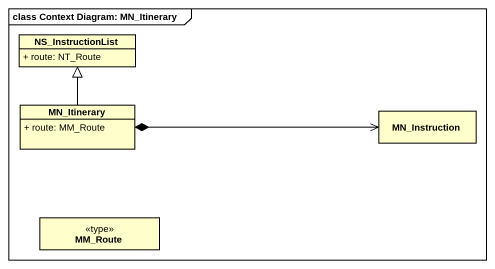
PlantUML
@startuml
mainframe class Context Diagram: MN_Itinerary
hide circle
hide empty members
skinparam classAttributeIconSize 0
class NS_InstructionList {
  + route: NT_Route
}
class MN_Itinerary {
  + route: MM_Route
}
class MN_Instruction
class MM_Route <<type>>
MN_Itinerary -up-|> NS_InstructionList
MN_Itinerary *-right-> MN_Instruction
@enduml
